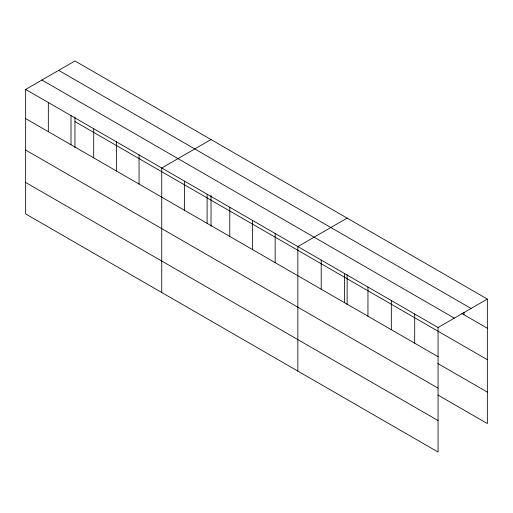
<?xml version="1.0" encoding="UTF-8"?>
<svg xmlns="http://www.w3.org/2000/svg" width="513" height="513" viewBox="0 0 513 513"><rect width="100%" height="100%" fill="white"/><g stroke="black" fill="none" stroke-linecap="round" stroke-linejoin="round"><path stroke-width="0.77" d="M438.057 388.149L438.057 327.531L25.65 89.429L25.65 213.927L438.057 452.03L438.057 388.149L25.65 150.046M437.858 394.997L487.35 423.571L487.35 299.073L74.943 60.97L25.65 89.429M211.035 139.549L161.742 168.001L161.742 292.5M347.128 218.121L297.841 246.58L297.841 371.072M438.057 327.531L487.35 299.073M58.674 70.364L471.081 308.467M461.918 313.546L487.35 328.23M41.919 80.041L454.326 318.143M74.943 121.587L487.35 359.69M25.65 118.586L438.057 356.689M437.858 363.537L487.35 392.105M25.65 182.461L438.057 420.564M463.983 312.372L463.983 314.738M414.69 314.039L414.69 343.191M391.323 300.547L391.323 329.699M367.949 287.056L367.949 316.207M347.128 274.801L347.128 304.831M344.582 273.564L344.582 302.715M321.209 260.072L321.209 289.223M275.16 233.479L275.16 262.637M252.473 220.385L252.473 249.542M229.792 207.29L229.792 236.442M211.035 195.447L211.035 226.252M207.111 194.196L207.111 223.347M184.43 181.102L184.43 210.253M139.061 154.907L139.061 184.064M116.38 141.812L116.38 170.964M93.699 128.718L93.699 157.869M74.943 116.868L74.943 147.68M71.012 115.624L71.012 144.775M48.331 102.523L48.331 131.681"/></g></svg>
